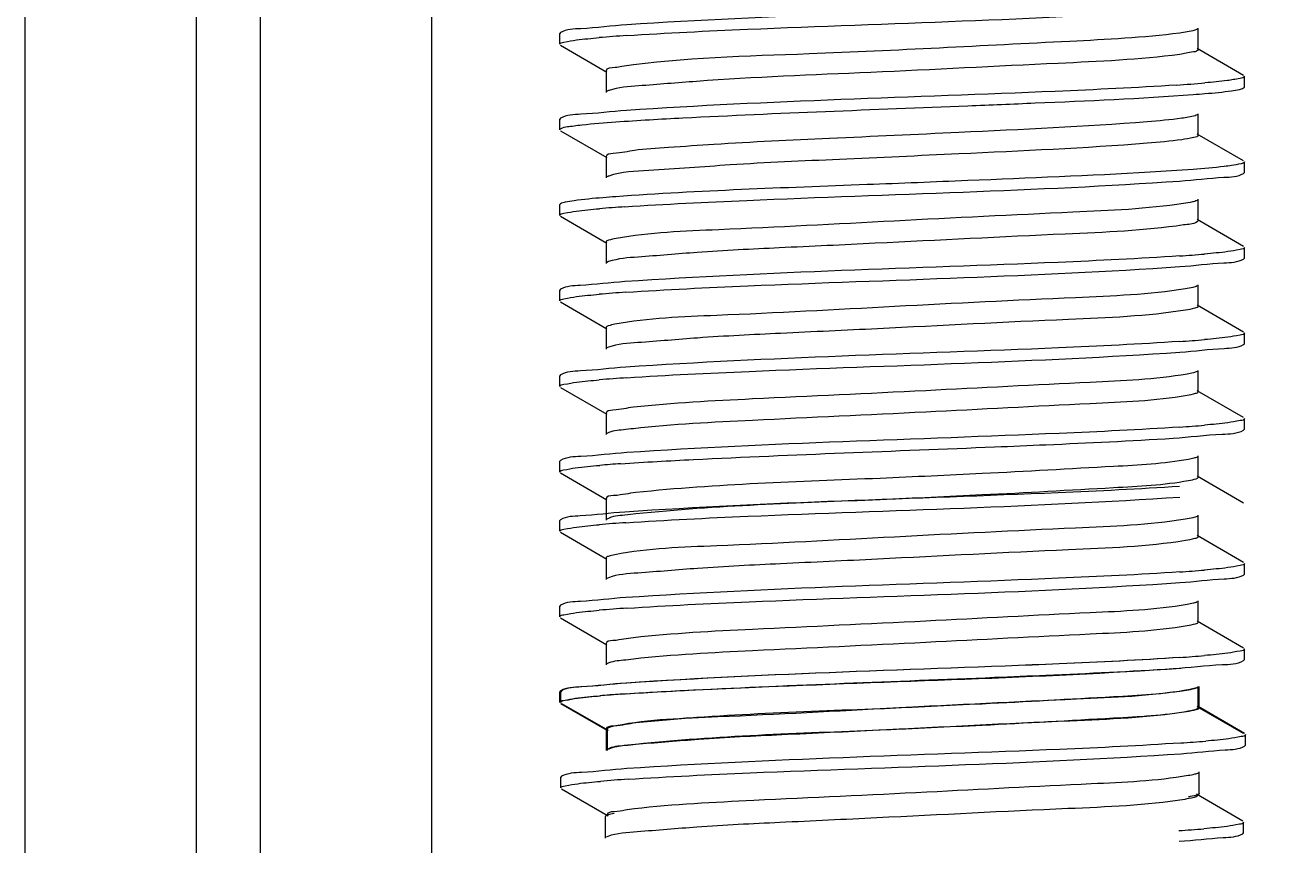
# Model space of a CAD drawing. Extents: x 27938 to 1507990, y 110129 to 923079.
# Drawn here: x 640617.7 to 640963.6, y 381216.8 to 381445.1 of the extents above; entities that cross this region are included whole.
import ezdxf

# ---------------------------------------------------------------- set-up
doc = ezdxf.new("R2010")
doc.units = 0
doc.header["$LTSCALE"] = 1000
doc.header["$MEASUREMENT"] = 0
doc.styles.get("Standard").update_dxf_attribs({"font": 'gbenor.shx', "bigfont": 'gbcbig.shx'})
doc.dimstyles.get("Standard").update_dxf_attribs({"dimtxt": 0.18, "dimasz": 0.18, "dimexe": 0.18, "dimexo": 0.0625, "dimgap": 0.09, "dimtad": 0, "dimtih": 1, "dimtoh": 1, "dimdec": 4, "dimzin": 0, "dimdsep": 46, "dimtxsty": 'Standard', "dimcen": 0.09, "dimadec": 0, "dimazin": 0, "dimtfac": 1, "dimtdec": 4, "dimtofl": 0, "dimtmove": 0, "dimatfit": 3, "dimfxl": 1, "dimtolj": 1, "dimtzin": 0, "dimarcsym": 0})

msp = doc.modelspace()

# ---------------------------------------------------------------- linework, layer by layer
at = {"linetype": 'Continuous'}
for p, q in [((640617.7, 383675.04), (640617.7, 378934.02)), ((640665.32, 383675.04), (640665.32, 378934.02)), ((640683.18, 383675.04), (640683.18, 378934.02)), ((640730.81, 383675.04), (640730.81, 378934.02)), ((640766.75, 381442.92), (640766.53, 381442.66)), ((640766.53, 381439.69), (640766.53, 381442.66)), ((640766.53, 381439.69), (640766.53, 381442.66)), ((640944.14, 381438.2), (640944.14, 381444.15)), ((640766.75, 381439.42), (640779.68, 381431.94)), ((640956.8, 381431.02), (640943.88, 381438.5)), ((640779.42, 381432.24), (640779.42, 381426.29)), ((640956.8, 381427.52), (640957.03, 381427.78)), ((640957.03, 381427.78), (640957.03, 381430.76)), ((640957.03, 381427.78), (640957.03, 381430.76)), ((640766.75, 381419.11), (640766.53, 381418.85)), ((640766.53, 381415.87), (640766.53, 381418.85)), ((640766.53, 381415.87), (640766.53, 381418.85)), ((640944.14, 381414.38), (640944.14, 381420.34)), ((640766.75, 381415.61), (640779.68, 381408.13)), ((640956.8, 381407.2), (640943.88, 381414.69)), ((640779.42, 381408.43), (640779.42, 381402.48)), ((640957.03, 381403.97), (640957.03, 381406.94)), ((640957.03, 381403.97), (640957.03, 381406.94)), ((640956.8, 381403.71), (640957.03, 381403.97)), ((640944.14, 381390.57), (640944.14, 381396.52)), ((640766.75, 381395.3), (640766.53, 381395.04)), ((640766.53, 381392.06), (640766.53, 381395.04)), ((640766.53, 381392.06), (640766.53, 381395.04)), ((640766.75, 381391.8), (640779.68, 381384.32)), ((640956.8, 381383.39), (640943.88, 381390.87)), ((640779.42, 381384.62), (640779.42, 381378.67)), ((640957.03, 381380.15), (640957.03, 381383.13)), ((640957.03, 381380.15), (640957.03, 381383.13)), ((640780.14, 381379.17), (640779.68, 381378.97)), ((640956.8, 381379.89), (640957.03, 381380.15)), ((640944.14, 381366.76), (640944.14, 381372.71)), ((640766.75, 381371.48), (640766.53, 381371.22)), ((640766.53, 381368.25), (640766.53, 381371.22)), ((640766.53, 381368.25), (640766.53, 381371.22)), ((640766.75, 381367.99), (640779.68, 381360.5)), ((640956.8, 381359.58), (640943.88, 381367.06)), ((640779.42, 381360.81), (640779.42, 381354.85)), ((640957.03, 381356.34), (640957.03, 381359.32)), ((640957.03, 381356.34), (640957.03, 381359.32)), ((640780.09, 381355.34), (640779.68, 381355.15)), ((640956.8, 381356.08), (640957.03, 381356.34)), ((640944.14, 381342.95), (640944.14, 381348.9)), ((640766.75, 381347.67), (640766.53, 381347.41)), ((640766.53, 381344.43), (640766.53, 381347.41)), ((640766.53, 381344.43), (640766.53, 381347.41)), ((640766.75, 381344.17), (640779.68, 381336.69)), ((640956.8, 381335.77), (640943.88, 381343.25)), ((640779.42, 381336.99), (640779.42, 381331.04)), ((640957.03, 381332.53), (640957.03, 381335.5)), ((640957.03, 381332.53), (640957.03, 381335.5)), ((640956.8, 381332.27), (640957.03, 381332.53)), ((640766.75, 381323.86), (640766.53, 381323.6)), ((640944.14, 381319.13), (640944.14, 381325.09)), ((640766.53, 381320.62), (640766.53, 381323.6)), ((640766.53, 381320.62), (640766.53, 381323.6)), ((640766.75, 381320.36), (640779.68, 381312.88)), ((640956.8, 381311.95), (640943.88, 381319.43)), ((640779.42, 381313.18), (640779.42, 381307.23)), ((640766.75, 381307.35), (640766.53, 381307.09)), ((640766.53, 381304.11), (640766.53, 381307.09)), ((640766.53, 381304.11), (640766.53, 381307.09)), ((640944.14, 381302.62), (640944.14, 381308.58)), ((640766.75, 381303.85), (640779.68, 381296.37)), ((640956.8, 381295.44), (640943.88, 381302.93)), ((640779.42, 381296.67), (640779.42, 381290.72)), ((640957.03, 381292.21), (640957.03, 381295.18)), ((640957.03, 381292.21), (640957.03, 381295.18)), ((640780.09, 381291.2), (640779.68, 381291.02)), ((640956.8, 381291.95), (640957.03, 381292.21)), ((640766.75, 381283.54), (640766.53, 381283.28)), ((640766.53, 381280.3), (640766.53, 381283.28)), ((640766.53, 381280.3), (640766.53, 381283.28)), ((640944.14, 381278.81), (640944.14, 381284.76)), ((640766.75, 381280.04), (640779.68, 381272.56)), ((640956.8, 381271.63), (640943.88, 381279.11)), ((640779.42, 381272.86), (640779.42, 381266.91)), ((640956.8, 381268.13), (640957.03, 381268.39)), ((640957.03, 381268.39), (640957.03, 381271.37)), ((640957.03, 381268.39), (640957.03, 381271.37)), ((640766.75, 381259.72), (640766.53, 381259.46)), ((640766.53, 381256.49), (640766.53, 381259.46)), ((640766.53, 381256.49), (640766.53, 381259.46)), ((640767.06, 381259.73), (640766.84, 381259.47)), ((640766.84, 381256.49), (640766.84, 381259.47)), ((640766.84, 381256.49), (640766.84, 381259.47)), ((640944.14, 381255), (640944.14, 381260.95)), ((640944.45, 381255), (640944.45, 381260.96)), ((640766.75, 381256.23), (640779.68, 381248.74)), ((640767.06, 381256.23), (640779.99, 381248.75)), ((640956.8, 381247.82), (640943.88, 381255.3)), ((640957.11, 381247.82), (640944.19, 381255.31)), ((640779.42, 381249.05), (640779.42, 381243.09)), ((640779.73, 381249.05), (640779.73, 381243.1)), ((640957.11, 381244.33), (640957.34, 381244.59)), ((640957.34, 381244.59), (640957.34, 381247.56)), ((640957.34, 381244.59), (640957.34, 381247.56)), ((640780.4, 381243.58), (640779.99, 381243.4)), ((640767.06, 381235.92), (640766.84, 381235.66)), ((640766.84, 381232.68), (640766.84, 381235.66)), ((640766.84, 381232.68), (640766.84, 381235.66)), ((640944.45, 381231.19), (640944.45, 381237.15)), ((640767.06, 381232.42), (640779.99, 381224.94)), ((640956.6, 381223.43), (640943.68, 381230.91)), ((640779.21, 381224.65), (640779.21, 381218.7)), ((640956.6, 381219.93), (640956.83, 381220.19)), ((640956.83, 381220.19), (640956.83, 381223.17)), ((640956.83, 381220.19), (640956.83, 381223.17)), ((640779.89, 381219.19), (640779.47, 381219))]:
    msp.add_line(p, q, dxfattribs=at)
for centre, radius, start, end in [((640812.64, 381023.86), 419.14, 93.7658, 94.8061), ((640910.55, 381851.25), 423.82, 273.7363, 274.8052), ((640812.07, 380983.46), 411.89, 93.8141, 94.8058), ((640911.64, 381789.93), 410.09, 273.8288, 274.8033), ((640812.38, 380955.71), 415.84, 93.7876, 94.8061), ((640911.65, 381766), 409.97, 273.8296, 274.8033), ((640812.79, 380926.76), 420.99, 93.7545, 94.8055), ((640911.72, 381741.23), 409.01, 273.8359, 274.8035), ((640810.52, 380931.4), 392.45, 93.9506, 94.8036), ((640812.38, 380891.57), 415.84, 93.7876, 94.8061), ((640911.65, 381701.87), 409.97, 273.8296, 274.8033), ((640812.79, 380862.63), 420.99, 93.7545, 94.8055), ((640911.72, 381677.1), 409.01, 273.8359, 274.8035), ((640810.52, 380867.26), 392.45, 93.9506, 94.8036), ((640812.69, 380843.95), 415.84, 93.7876, 94.8061), ((640911.96, 381654.25), 409.97, 273.8296, 274.8033), ((640813.1, 380815.01), 420.99, 93.7545, 94.8055), ((640911.44, 381629.85), 409.97, 273.8296, 274.8033)]:
    msp.add_arc(centre, radius, start, end, dxfattribs=at)
for points, knots in [([(640939.09, 381452.2), (640927.9, 381451.44), (640876.62, 381448.97), (640825.27, 381447.75), (640785.23, 381445.08)], [0, 0, 0, 0, 0.21838, 1, 1, 1, 1]), ([(640785.11, 381442.09), (640796.31, 381442.84), (640847.33, 381445.29), (640898.4, 381446.52), (640938.16, 381449.17)], [0, 0, 0, 0, 0.219727, 1, 1, 1, 1]), ([(640785.23, 381445.08), (640780.95, 381444.79), (640774.96, 381443.96), (640768.42, 381443.88), (640766.76, 381442.92)], [0, 0, 0, 0, 0.691048, 1, 1, 1, 1]), ([(640939.05, 381442.81), (640928.91, 381441.46), (640894.45, 381439.87), (640842.79, 381436.89), (640801.06, 381435.94), (640783.84, 381433.49)], [0, 0, 0, 0, 0.197296, 0.66439, 1, 1, 1, 1]), ([(640943.88, 381443.85), (640943.68, 381443.73), (640942.1, 381443.19), (640940.46, 381443), (640939.05, 381442.81)], [0, 0, 0, 0, 0.139781, 1, 1, 1, 1]), ([(640766.53, 381439.69), (640766.53, 381440.12), (640768.84, 381440.41), (640770.01, 381440.72), (640771.18, 381440.88)], [0, 0, 0, 0, 0.27128, 1, 1, 1, 1]), ([(640944.14, 381438.2), (640944.14, 381437.71), (640941.61, 381437.37), (640940.33, 381437.03), (640939.05, 381436.86)], [0, 0, 0, 0, 0.272864, 1, 1, 1, 1]), ([(640939.05, 381436.86), (640927.84, 381435.37), (640899.11, 381434.13), (640854.34, 381431.77), (640815.28, 381430.31), (640791.13, 381428.25), (640782.88, 381427.68), (640780.25, 381426.83)], [0, 0, 0, 0, 0.213061, 0.541106, 0.846102, 0.947882, 1, 1, 1, 1]), ([(640783.84, 381433.49), (640783.2, 381433.4), (640781.95, 381433.05), (640779.42, 381433.13), (640779.42, 381432.24)], [0, 0, 0, 0, 0.421903, 1, 1, 1, 1]), ([(640938.16, 381428.33), (640926.92, 381427.58), (640875.9, 381425.13), (640824.83, 381423.92), (640785.11, 381421.26)], [0, 0, 0, 0, 0.220644, 1, 1, 1, 1]), ([(640957.03, 381430.76), (640957.03, 381430.31), (640954.68, 381430.03), (640953.5, 381429.71), (640952.31, 381429.56)], [0, 0, 0, 0, 0.271064, 1, 1, 1, 1]), ([(640953.49, 381426.74), (640954.21, 381426.85), (640955.32, 381427.05), (640956.45, 381427.31), (640956.8, 381427.52)], [0, 0, 0, 0, 0.639507, 1, 1, 1, 1]), ([(640780.25, 381426.83), (640780.14, 381426.79), (640779.94, 381426.72), (640779.76, 381426.64), (640779.68, 381426.59)], [0, 0, 0, 0, 0.559243, 1, 1, 1, 1]), ([(640880.1, 381422.56), (640886.33, 381422.81), (640907.22, 381423.7), (640928.12, 381424.57), (640942.76, 381425.68)], [0, 0, 0, 0, 0.298277, 1, 1, 1, 1]), ([(640942.76, 381425.68), (640943.86, 381425.76), (640947.45, 381426.05), (640951.03, 381426.38), (640953.49, 381426.74)], [0, 0, 0, 0, 0.308788, 1, 1, 1, 1]), ([(640785.11, 381421.26), (640780.86, 381420.97), (640774.91, 381420.15), (640768.41, 381420.06), (640766.76, 381419.11)], [0, 0, 0, 0, 0.690938, 1, 1, 1, 1]), ([(640782.12, 381418.07), (640788.35, 381418.52), (640821, 381420.34), (640853.67, 381421.49), (640880.1, 381422.56)], [0, 0, 0, 0, 0.190978, 1, 1, 1, 1]), ([(640770.5, 381416.97), (640771.23, 381417.07), (640775.1, 381417.54), (640778.98, 381417.84), (640782.12, 381418.07)], [0, 0, 0, 0, 0.191282, 1, 1, 1, 1]), ([(640939.61, 381419.07), (640936.42, 381418.63), (640915.78, 381416.81), (640895.09, 381415.94), (640877.62, 381415.12)], [0, 0, 0, 0, 0.155236, 1, 1, 1, 1]), ([(640943.88, 381420.04), (640943.7, 381419.93), (640942.31, 381419.44), (640940.85, 381419.25), (640939.61, 381419.07)], [0, 0, 0, 0, 0.143278, 1, 1, 1, 1]), ([(640766.53, 381415.87), (640766.53, 381416), (640767.94, 381416.88), (640769.24, 381416.8), (640770.5, 381416.97)], [0, 0, 0, 0, 0.088833, 1, 1, 1, 1]), ([(640877.62, 381415.12), (640865.61, 381414.55), (640842.95, 381413.51), (640815.77, 381412.26), (640798.03, 381410.99), (640788.02, 381410.42), (640783.41, 381409.32), (640779.41, 381409.15), (640779.42, 381408.43)], [0, 0, 0, 0, 0.365862, 0.692448, 0.821022, 0.917724, 0.97803, 1, 1, 1, 1]), ([(640944.14, 381414.38), (640944.14, 381413.95), (640941.91, 381413.58), (640940.74, 381413.28), (640939.61, 381413.12)], [0, 0, 0, 0, 0.274842, 1, 1, 1, 1]), ([(640939.61, 381413.12), (640936.42, 381412.67), (640915.78, 381410.86), (640895.09, 381409.98), (640877.62, 381409.16)], [0, 0, 0, 0, 0.155236, 1, 1, 1, 1]), ([(640877.62, 381409.16), (640866.53, 381408.64), (640845.3, 381407.63), (640816.45, 381406.44), (640795.2, 381404.63), (640783.73, 381404.19), (640780.19, 381403)], [0, 0, 0, 0, 0.341185, 0.653122, 0.885228, 1, 1, 1, 1]), ([(640957.03, 381406.94), (640957.03, 381406.6), (640955.31, 381406.27), (640954.38, 381406.04), (640953.49, 381405.91)], [0, 0, 0, 0, 0.27614, 1, 1, 1, 1]), ([(640942.76, 381404.84), (640938.77, 381404.54), (640917.9, 381403.24), (640897.01, 381402.41), (640880.1, 381401.72)], [0, 0, 0, 0, 0.190944, 1, 1, 1, 1]), ([(640939.02, 381401.6), (640943.14, 381401.88), (640948.91, 381402.68), (640955.2, 381402.78), (640956.8, 381403.71)], [0, 0, 0, 0, 0.690319, 1, 1, 1, 1]), ([(640953.49, 381405.91), (640952.81, 381405.81), (640949.24, 381405.35), (640945.66, 381405.06), (640942.76, 381404.84)], [0, 0, 0, 0, 0.190097, 1, 1, 1, 1]), ([(640780.19, 381403), (640780.09, 381402.96), (640779.92, 381402.9), (640779.75, 381402.82), (640779.68, 381402.78)], [0, 0, 0, 0, 0.555338, 1, 1, 1, 1]), ([(640880.1, 381401.72), (640870.75, 381401.34), (640838.08, 381400.01), (640805.39, 381398.92), (640782.12, 381397.24)], [0, 0, 0, 0, 0.286355, 1, 1, 1, 1]), ([(640784.67, 381394.44), (640795.95, 381395.2), (640847.4, 381397.68), (640898.92, 381398.87), (640939.02, 381401.6)], [0, 0, 0, 0, 0.219568, 1, 1, 1, 1]), ([(640782.12, 381397.24), (640780.93, 381397.15), (640777.05, 381396.85), (640773.17, 381396.51), (640770.5, 381396.13)], [0, 0, 0, 0, 0.307497, 1, 1, 1, 1]), ([(640766.53, 381392.06), (640766.53, 381392.49), (640768.8, 381392.78), (640769.96, 381393.09), (640771.1, 381393.24)], [0, 0, 0, 0, 0.271559, 1, 1, 1, 1]), ([(640770.5, 381396.13), (640769.68, 381396.02), (640768.43, 381395.8), (640767.15, 381395.52), (640766.75, 381395.3)], [0, 0, 0, 0, 0.644209, 1, 1, 1, 1]), ([(640940.13, 381395.34), (640929.95, 381393.82), (640903.03, 381392.66), (640859.9, 381390.53), (640817.57, 381388.22), (640791.62, 381387.29), (640782.21, 381385.61)], [0, 0, 0, 0, 0.195167, 0.509727, 0.818873, 1, 1, 1, 1]), ([(640943.88, 381396.22), (640943.48, 381395.99), (640942.2, 381395.69), (640940.94, 381395.46), (640940.13, 381395.34)], [0, 0, 0, 0, 0.361658, 1, 1, 1, 1]), ([(640944.14, 381390.57), (640944.14, 381390.44), (640942.76, 381389.49), (640941.4, 381389.57), (640940.13, 381389.38)], [0, 0, 0, 0, 0.092026, 1, 1, 1, 1]), ([(640940.13, 381389.38), (640929.23, 381387.76), (640900.52, 381386.62), (640863.03, 381384.67), (640828.91, 381383.06), (640806.85, 381382.01), (640791.11, 381380.59), (640782.74, 381380.07), (640780.14, 381379.17)], [0, 0, 0, 0, 0.206258, 0.536041, 0.702749, 0.845523, 0.948379, 1, 1, 1, 1]), ([(640782.21, 381385.61), (640781.5, 381385.48), (640780.72, 381385.3), (640779.42, 381384.9), (640779.42, 381384.62)], [0, 0, 0, 0, 0.714515, 1, 1, 1, 1]), ([(640957.03, 381383.13), (640957.03, 381382.7), (640954.74, 381382.41), (640953.58, 381382.1), (640952.42, 381381.95)], [0, 0, 0, 0, 0.271489, 1, 1, 1, 1]), ([(640939.02, 381380.76), (640927.76, 381380), (640876.31, 381377.52), (640824.8, 381376.32), (640784.67, 381373.6)], [0, 0, 0, 0, 0.219101, 1, 1, 1, 1]), ([(640939.03, 381377.79), (640943.14, 381378.06), (640948.91, 381378.86), (640955.2, 381378.97), (640956.8, 381379.89)], [0, 0, 0, 0, 0.690311, 1, 1, 1, 1]), ([(640784.91, 381370.64), (640796.21, 381371.4), (640847.58, 381373.87), (640899.01, 381375.06), (640939.03, 381377.79)], [0, 0, 0, 0, 0.220145, 1, 1, 1, 1]), ([(640784.67, 381373.6), (640780.52, 381373.32), (640774.71, 381372.52), (640768.37, 381372.41), (640766.76, 381371.48)], [0, 0, 0, 0, 0.690488, 1, 1, 1, 1]), ([(640943.88, 381372.41), (640943.52, 381372.2), (640942.42, 381371.92), (640941.33, 381371.71), (640940.63, 381371.6)], [0, 0, 0, 0, 0.367273, 1, 1, 1, 1]), ([(640766.53, 381368.25), (640766.53, 381368.68), (640768.83, 381368.97), (640769.99, 381369.28), (640771.15, 381369.43)], [0, 0, 0, 0, 0.271407, 1, 1, 1, 1]), ([(640940.63, 381371.6), (640930.53, 381369.99), (640903.45, 381368.91), (640859.99, 381366.73), (640817.31, 381364.33), (640791.17, 381363.51), (640781.84, 381361.73)], [0, 0, 0, 0, 0.192752, 0.509476, 0.820909, 1, 1, 1, 1]), ([(640940.63, 381365.65), (640929.89, 381363.94), (640901.22, 381362.89), (640863.7, 381360.88), (640829.3, 381359.27), (640807, 381358.21), (640791.13, 381356.76), (640782.69, 381356.27), (640780.09, 381355.34)], [0, 0, 0, 0, 0.202669, 0.533226, 0.70113, 0.845024, 0.948509, 1, 1, 1, 1]), ([(640944.14, 381366.76), (640944.14, 381366.41), (640942.46, 381366.02), (640941.51, 381365.79), (640940.63, 381365.65)], [0, 0, 0, 0, 0.280154, 1, 1, 1, 1]), ([(640781.84, 381361.73), (640781.23, 381361.61), (640780.53, 381361.45), (640779.42, 381361.06), (640779.42, 381360.81)], [0, 0, 0, 0, 0.71086, 1, 1, 1, 1]), ([(640957.03, 381359.32), (640957.03, 381358.88), (640954.74, 381358.6), (640953.58, 381358.28), (640952.43, 381358.13)], [0, 0, 0, 0, 0.271495, 1, 1, 1, 1]), ([(640939.03, 381356.95), (640927.8, 381356.19), (640876.43, 381353.71), (640824.99, 381352.51), (640784.91, 381349.81)], [0, 0, 0, 0, 0.21884, 1, 1, 1, 1]), ([(640939.09, 381353.98), (640943.19, 381354.26), (640948.94, 381355.05), (640955.2, 381355.16), (640956.8, 381356.08)], [0, 0, 0, 0, 0.690253, 1, 1, 1, 1]), ([(640785.22, 381346.85), (640796.54, 381347.61), (640847.83, 381350.07), (640899.18, 381351.26), (640939.09, 381353.98)], [0, 0, 0, 0, 0.220917, 1, 1, 1, 1]), ([(640784.91, 381349.81), (640780.71, 381349.52), (640774.82, 381348.71), (640768.39, 381348.61), (640766.76, 381347.67)], [0, 0, 0, 0, 0.690736, 1, 1, 1, 1]), ([(640943.88, 381348.6), (640943.57, 381348.42), (640942.62, 381348.15), (640941.68, 381347.97), (640941.09, 381347.86)], [0, 0, 0, 0, 0.373528, 1, 1, 1, 1]), ([(640766.53, 381344.43), (640766.53, 381344.88), (640768.86, 381345.16), (640770.04, 381345.48), (640771.21, 381345.63)], [0, 0, 0, 0, 0.271179, 1, 1, 1, 1]), ([(640941.09, 381347.86), (640932.2, 381346.35), (640907.84, 381345.34), (640867.58, 381343.14), (640825.18, 381341.22), (640798.04, 381339.84), (640787.01, 381338.63)], [0, 0, 0, 0, 0.175288, 0.472203, 0.784406, 1, 1, 1, 1]), ([(640941.09, 381341.91), (640932.2, 381340.39), (640907.84, 381339.39), (640867.58, 381337.18), (640825.18, 381335.26), (640798.04, 381333.89), (640787.01, 381332.68)], [0, 0, 0, 0, 0.175288, 0.472203, 0.784406, 1, 1, 1, 1]), ([(640944.14, 381342.95), (640944.14, 381342.64), (640942.7, 381342.24), (640941.86, 381342.04), (640941.09, 381341.91)], [0, 0, 0, 0, 0.283524, 1, 1, 1, 1]), ([(640787.01, 381338.63), (640785.11, 381338.43), (640783.3, 381337.87), (640779.41, 381337.69), (640779.42, 381336.99)], [0, 0, 0, 0, 0.732764, 1, 1, 1, 1]), ([(640957.03, 381335.5), (640957.03, 381335.07), (640954.75, 381334.79), (640953.59, 381334.47), (640952.44, 381334.32)], [0, 0, 0, 0, 0.27155, 1, 1, 1, 1]), ([(640787.01, 381332.68), (640786.09, 381332.58), (640783.66, 381332.21), (640781.03, 381332.13), (640779.68, 381331.34)], [0, 0, 0, 0, 0.371684, 1, 1, 1, 1]), ([(640939.09, 381333.14), (640927.9, 381332.38), (640876.61, 381329.91), (640825.26, 381328.69), (640785.22, 381326.01)], [0, 0, 0, 0, 0.218398, 1, 1, 1, 1]), ([(640937.19, 381330.04), (640941.74, 381330.33), (640948.1, 381331.22), (640955.04, 381331.26), (640956.8, 381332.27)], [0, 0, 0, 0, 0.692027, 1, 1, 1, 1]), ([(640783.48, 381322.92), (640790.23, 381323.39), (640824.9, 381325.26), (640859.61, 381326.46), (640887.55, 381327.61)], [0, 0, 0, 0, 0.194747, 1, 1, 1, 1]), ([(640887.55, 381327.61), (640892.3, 381327.81), (640908.85, 381328.51), (640925.4, 381329.27), (640937.19, 381330.04)], [0, 0, 0, 0, 0.286991, 1, 1, 1, 1]), ([(640785.22, 381326.01), (640780.94, 381325.73), (640774.95, 381324.9), (640768.42, 381324.81), (640766.76, 381323.86)], [0, 0, 0, 0, 0.691038, 1, 1, 1, 1]), ([(640941.52, 381324.13), (640934.64, 381322.86), (640915.39, 381321.93), (640896.26, 381320.75), (640884.06, 381320.17)], [0, 0, 0, 0, 0.364269, 1, 1, 1, 1]), ([(640943.88, 381324.79), (640943.61, 381324.63), (640942.81, 381324.39), (640942.02, 381324.22), (640941.52, 381324.13)], [0, 0, 0, 0, 0.380472, 1, 1, 1, 1]), ([(640766.53, 381320.62), (640766.53, 381321.03), (640768.67, 381321.33), (640769.77, 381321.62), (640770.85, 381321.77)], [0, 0, 0, 0, 0.272497, 1, 1, 1, 1]), ([(640884.06, 381320.17), (640874.61, 381319.72), (640842.49, 381318.14), (640810.29, 381317.27), (640787.72, 381314.9)], [0, 0, 0, 0, 0.294359, 1, 1, 1, 1]), ([(640941.52, 381318.17), (640934.64, 381316.91), (640915.39, 381315.97), (640896.26, 381314.8), (640884.06, 381314.22)], [0, 0, 0, 0, 0.364269, 1, 1, 1, 1]), ([(640944.14, 381319.13), (640944.14, 381318.86), (640942.93, 381318.47), (640942.18, 381318.3), (640941.52, 381318.17)], [0, 0, 0, 0, 0.287487, 1, 1, 1, 1]), ([(640787.72, 381314.9), (640785.65, 381314.68), (640783.68, 381314.06), (640779.41, 381313.94), (640779.42, 381313.18)], [0, 0, 0, 0, 0.733679, 1, 1, 1, 1]), ([(640939.02, 381316.63), (640927.76, 381315.86), (640876.31, 381313.38), (640824.8, 381312.19), (640784.67, 381309.47)], [0, 0, 0, 0, 0.219101, 1, 1, 1, 1]), ([(640784.91, 381306.51), (640796.21, 381307.27), (640847.58, 381309.74), (640899.01, 381310.93), (640939.03, 381313.65)], [0, 0, 0, 0, 0.220145, 1, 1, 1, 1]), ([(640884.06, 381314.22), (640874.61, 381313.77), (640842.49, 381312.19), (640810.29, 381311.32), (640787.72, 381308.94)], [0, 0, 0, 0, 0.294359, 1, 1, 1, 1]), ([(640784.67, 381309.47), (640780.52, 381309.19), (640774.71, 381308.38), (640768.37, 381308.28), (640766.76, 381307.35)], [0, 0, 0, 0, 0.690488, 1, 1, 1, 1]), ([(640787.72, 381308.94), (640786.71, 381308.84), (640784.05, 381308.44), (640781.15, 381308.39), (640779.68, 381307.53)], [0, 0, 0, 0, 0.373733, 1, 1, 1, 1]), ([(640940.63, 381307.47), (640930.53, 381305.86), (640903.45, 381304.77), (640859.99, 381302.59), (640817.31, 381300.2), (640791.17, 381299.38), (640781.84, 381297.59)], [0, 0, 0, 0, 0.192752, 0.509476, 0.820909, 1, 1, 1, 1]), ([(640943.88, 381308.28), (640943.52, 381308.07), (640942.42, 381307.79), (640941.33, 381307.58), (640940.63, 381307.47)], [0, 0, 0, 0, 0.367273, 1, 1, 1, 1]), ([(640766.53, 381304.11), (640766.53, 381304.55), (640768.83, 381304.83), (640769.99, 381305.15), (640771.15, 381305.3)], [0, 0, 0, 0, 0.271407, 1, 1, 1, 1]), ([(640940.63, 381301.51), (640929.89, 381299.8), (640901.22, 381298.75), (640863.7, 381296.75), (640829.3, 381295.13), (640807, 381294.08), (640791.13, 381292.63), (640782.69, 381292.14), (640780.09, 381291.2)], [0, 0, 0, 0, 0.202669, 0.533226, 0.70113, 0.845024, 0.948509, 1, 1, 1, 1]), ([(640944.14, 381302.62), (640944.14, 381302.28), (640942.46, 381301.88), (640941.51, 381301.65), (640940.63, 381301.51)], [0, 0, 0, 0, 0.280154, 1, 1, 1, 1]), ([(640781.84, 381297.59), (640781.23, 381297.48), (640780.53, 381297.32), (640779.42, 381296.93), (640779.42, 381296.67)], [0, 0, 0, 0, 0.71086, 1, 1, 1, 1]), ([(640939.03, 381292.81), (640927.8, 381292.05), (640876.43, 381289.58), (640824.99, 381288.37), (640784.91, 381285.67)], [0, 0, 0, 0, 0.21884, 1, 1, 1, 1]), ([(640957.03, 381295.18), (640957.03, 381294.75), (640954.74, 381294.46), (640953.58, 381294.15), (640952.43, 381294)], [0, 0, 0, 0, 0.271495, 1, 1, 1, 1]), ([(640785.22, 381282.72), (640796.54, 381283.47), (640847.83, 381285.93), (640899.18, 381287.12), (640939.09, 381289.84)], [0, 0, 0, 0, 0.220917, 1, 1, 1, 1]), ([(640939.09, 381289.84), (640943.19, 381290.12), (640948.94, 381290.92), (640955.2, 381291.03), (640956.8, 381291.95)], [0, 0, 0, 0, 0.690253, 1, 1, 1, 1]), ([(640784.91, 381285.67), (640780.71, 381285.39), (640774.82, 381284.57), (640768.39, 381284.48), (640766.76, 381283.54)], [0, 0, 0, 0, 0.690736, 1, 1, 1, 1]), ([(640941.09, 381283.73), (640932.2, 381282.21), (640907.84, 381281.21), (640867.58, 381279), (640825.18, 381277.08), (640798.04, 381275.71), (640787.01, 381274.5)], [0, 0, 0, 0, 0.175288, 0.472203, 0.784406, 1, 1, 1, 1]), ([(640943.88, 381284.46), (640943.57, 381284.28), (640942.62, 381284.02), (640941.68, 381283.83), (640941.09, 381283.73)], [0, 0, 0, 0, 0.373528, 1, 1, 1, 1]), ([(640766.53, 381280.3), (640766.53, 381280.74), (640768.86, 381281.02), (640770.04, 381281.34), (640771.21, 381281.49)], [0, 0, 0, 0, 0.271179, 1, 1, 1, 1]), ([(640944.14, 381278.81), (640944.14, 381278.5), (640942.7, 381278.11), (640941.86, 381277.91), (640941.09, 381277.78)], [0, 0, 0, 0, 0.283524, 1, 1, 1, 1]), ([(640941.09, 381277.78), (640932.2, 381276.26), (640907.84, 381275.25), (640867.58, 381273.05), (640825.18, 381271.13), (640798.04, 381269.76), (640787.01, 381268.55)], [0, 0, 0, 0, 0.175288, 0.472203, 0.784406, 1, 1, 1, 1]), ([(640787.01, 381274.5), (640785.11, 381274.29), (640783.3, 381273.74), (640779.41, 381273.56), (640779.42, 381272.86)], [0, 0, 0, 0, 0.732764, 1, 1, 1, 1]), ([(640787.01, 381268.55), (640786.09, 381268.45), (640783.66, 381268.08), (640781.03, 381267.99), (640779.68, 381267.21)], [0, 0, 0, 0, 0.371684, 1, 1, 1, 1]), ([(640939.33, 381269.01), (640928.07, 381268.24), (640876.62, 381265.76), (640825.11, 381264.57), (640784.98, 381261.85)], [0, 0, 0, 0, 0.219101, 1, 1, 1, 1]), ([(640939.09, 381269.01), (640927.9, 381268.24), (640876.61, 381265.77), (640825.26, 381264.56), (640785.22, 381261.88)], [0, 0, 0, 0, 0.218398, 1, 1, 1, 1]), ([(640957.03, 381271.37), (640957.03, 381270.94), (640954.75, 381270.65), (640953.59, 381270.34), (640952.44, 381270.19)], [0, 0, 0, 0, 0.27155, 1, 1, 1, 1]), ([(640785.22, 381258.89), (640796.52, 381259.65), (640847.89, 381262.12), (640899.32, 381263.31), (640939.34, 381266.03)], [0, 0, 0, 0, 0.220145, 1, 1, 1, 1]), ([(640887.55, 381263.48), (640892.3, 381263.68), (640908.85, 381264.38), (640925.4, 381265.14), (640937.19, 381265.9)], [0, 0, 0, 0, 0.286991, 1, 1, 1, 1]), ([(640937.19, 381265.9), (640941.74, 381266.2), (640948.1, 381267.08), (640955.04, 381267.12), (640956.8, 381268.13)], [0, 0, 0, 0, 0.692027, 1, 1, 1, 1]), ([(640785.22, 381261.88), (640780.94, 381261.59), (640774.95, 381260.76), (640768.42, 381260.68), (640766.76, 381259.72)], [0, 0, 0, 0, 0.691038, 1, 1, 1, 1]), ([(640784.98, 381261.85), (640780.83, 381261.57), (640775.02, 381260.76), (640768.68, 381260.66), (640767.06, 381259.73)], [0, 0, 0, 0, 0.690488, 1, 1, 1, 1]), ([(640783.48, 381258.78), (640790.23, 381259.25), (640824.9, 381261.12), (640859.61, 381262.32), (640887.55, 381263.48)], [0, 0, 0, 0, 0.194747, 1, 1, 1, 1]), ([(640940.94, 381259.85), (640930.84, 381258.24), (640903.76, 381257.15), (640860.3, 381254.97), (640817.62, 381252.58), (640791.48, 381251.76), (640782.15, 381249.97)], [0, 0, 0, 0, 0.192752, 0.509476, 0.820909, 1, 1, 1, 1]), ([(640941.52, 381259.99), (640934.64, 381258.73), (640915.39, 381257.79), (640896.26, 381256.62), (640884.06, 381256.04)], [0, 0, 0, 0, 0.364269, 1, 1, 1, 1]), ([(640944.19, 381260.66), (640943.83, 381260.45), (640942.73, 381260.17), (640941.64, 381259.96), (640940.94, 381259.85)], [0, 0, 0, 0, 0.367273, 1, 1, 1, 1]), ([(640943.88, 381260.65), (640943.61, 381260.49), (640942.81, 381260.25), (640942.02, 381260.09), (640941.52, 381259.99)], [0, 0, 0, 0, 0.380472, 1, 1, 1, 1]), ([(640766.53, 381256.49), (640766.53, 381256.9), (640768.67, 381257.2), (640769.77, 381257.49), (640770.85, 381257.63)], [0, 0, 0, 0, 0.272497, 1, 1, 1, 1]), ([(640766.84, 381256.49), (640766.84, 381256.93), (640769.14, 381257.21), (640770.3, 381257.53), (640771.45, 381257.68)], [0, 0, 0, 0, 0.271407, 1, 1, 1, 1]), ([(640884.06, 381256.04), (640874.61, 381255.59), (640842.49, 381254.01), (640810.29, 381253.14), (640787.72, 381250.76)], [0, 0, 0, 0, 0.294359, 1, 1, 1, 1]), ([(640944.45, 381255), (640944.45, 381254.66), (640942.77, 381254.26), (640941.82, 381254.03), (640940.94, 381253.89)], [0, 0, 0, 0, 0.280154, 1, 1, 1, 1]), ([(640944.14, 381255), (640944.14, 381254.73), (640942.93, 381254.33), (640942.18, 381254.16), (640941.52, 381254.04)], [0, 0, 0, 0, 0.287487, 1, 1, 1, 1]), ([(640940.94, 381253.89), (640930.2, 381252.18), (640901.53, 381251.13), (640864.01, 381249.13), (640829.61, 381247.51), (640807.31, 381246.46), (640791.44, 381245.01), (640783, 381244.52), (640780.4, 381243.58)], [0, 0, 0, 0, 0.202669, 0.533226, 0.70113, 0.845024, 0.948509, 1, 1, 1, 1]), ([(640941.52, 381254.04), (640934.64, 381252.78), (640915.39, 381251.84), (640896.26, 381250.67), (640884.06, 381250.08)], [0, 0, 0, 0, 0.364269, 1, 1, 1, 1]), ([(640787.72, 381250.76), (640785.65, 381250.54), (640783.68, 381249.93), (640779.41, 381249.8), (640779.42, 381249.05)], [0, 0, 0, 0, 0.733679, 1, 1, 1, 1]), ([(640782.15, 381249.97), (640781.54, 381249.86), (640780.84, 381249.7), (640779.73, 381249.31), (640779.73, 381249.05)], [0, 0, 0, 0, 0.71086, 1, 1, 1, 1]), ([(640884.06, 381250.08), (640874.61, 381249.63), (640842.49, 381248.06), (640810.29, 381247.18), (640787.72, 381244.81)], [0, 0, 0, 0, 0.294359, 1, 1, 1, 1]), ([(640787.72, 381244.81), (640786.71, 381244.7), (640784.05, 381244.31), (640781.15, 381244.25), (640779.68, 381243.39)], [0, 0, 0, 0, 0.373733, 1, 1, 1, 1]), ([(640939.34, 381245.19), (640928.11, 381244.43), (640876.74, 381241.96), (640825.3, 381240.75), (640785.22, 381238.05)], [0, 0, 0, 0, 0.21884, 1, 1, 1, 1]), ([(640939.4, 381242.22), (640943.5, 381242.5), (640949.25, 381243.3), (640955.51, 381243.41), (640957.11, 381244.33)], [0, 0, 0, 0, 0.690253, 1, 1, 1, 1]), ([(640957.34, 381247.56), (640957.34, 381247.13), (640955.05, 381246.84), (640953.89, 381246.53), (640952.74, 381246.38)], [0, 0, 0, 0, 0.271495, 1, 1, 1, 1]), ([(640785.53, 381235.1), (640796.85, 381235.85), (640848.14, 381238.31), (640899.49, 381239.5), (640939.4, 381242.22)], [0, 0, 0, 0, 0.220917, 1, 1, 1, 1]), ([(640785.22, 381238.05), (640781.02, 381237.77), (640775.13, 381236.95), (640768.7, 381236.86), (640767.06, 381235.92)], [0, 0, 0, 0, 0.690736, 1, 1, 1, 1]), ([(640766.84, 381232.68), (640766.84, 381233.12), (640769.17, 381233.4), (640770.35, 381233.72), (640771.52, 381233.87)], [0, 0, 0, 0, 0.271179, 1, 1, 1, 1]), ([(640941.4, 381236.11), (640932.51, 381234.59), (640908.15, 381233.59), (640867.89, 381231.38), (640825.49, 381229.46), (640798.35, 381228.09), (640787.32, 381226.88)], [0, 0, 0, 0, 0.175288, 0.472203, 0.784406, 1, 1, 1, 1]), ([(640944.19, 381236.84), (640943.88, 381236.66), (640942.93, 381236.4), (640941.99, 381236.21), (640941.4, 381236.11)], [0, 0, 0, 0, 0.373528, 1, 1, 1, 1]), ([(640943.94, 381230.61), (640943.93, 381230.26), (640942.26, 381229.87), (640941.31, 381229.64), (640940.42, 381229.5)], [0, 0, 0, 0, 0.280154, 1, 1, 1, 1]), ([(640944.45, 381231.19), (640944.45, 381230.88), (640943.01, 381230.49), (640942.17, 381230.29), (640941.4, 381230.16)], [0, 0, 0, 0, 0.283524, 1, 1, 1, 1]), ([(640787.32, 381226.88), (640785.42, 381226.67), (640783.61, 381226.12), (640779.72, 381225.94), (640779.73, 381225.24)], [0, 0, 0, 0, 0.732764, 1, 1, 1, 1]), ([(640940.42, 381229.5), (640929.69, 381227.79), (640901.02, 381226.73), (640863.5, 381224.73), (640829.09, 381223.12), (640806.79, 381222.06), (640790.93, 381220.61), (640782.49, 381220.12), (640779.89, 381219.19)], [0, 0, 0, 0, 0.202669, 0.533226, 0.70113, 0.845024, 0.948509, 1, 1, 1, 1]), ([(640781.64, 381225.58), (640781.03, 381225.46), (640780.33, 381225.3), (640779.21, 381224.91), (640779.21, 381224.65)], [0, 0, 0, 0, 0.71086, 1, 1, 1, 1]), ([(640938.88, 381217.83), (640942.98, 381218.1), (640948.73, 381218.9), (640955, 381219.01), (640956.6, 381219.93)], [0, 0, 0, 0, 0.690253, 1, 1, 1, 1]), ([(640956.83, 381223.17), (640956.83, 381222.73), (640954.54, 381222.45), (640953.38, 381222.13), (640952.22, 381221.98)], [0, 0, 0, 0, 0.271495, 1, 1, 1, 1])]:
    msp.add_open_spline(points, degree=3, knots=knots, dxfattribs=at)
for points in [[(640771.18, 381440.88), (640773.29, 381441.15), (640775.41, 381441.34), (640777.52, 381441.52)], [(640952.31, 381429.56), (640950.23, 381429.29), (640948.14, 381429.1), (640946.05, 381428.92)], [(640771.1, 381393.24), (640773.25, 381393.52), (640775.4, 381393.72), (640777.56, 381393.9)], [(640952.42, 381381.95), (640950.28, 381381.67), (640948.13, 381381.47), (640945.98, 381381.29)], [(640771.15, 381369.43), (640773.27, 381369.71), (640775.4, 381369.91), (640777.54, 381370.09)], [(640952.43, 381358.13), (640950.28, 381357.86), (640948.13, 381357.66), (640945.98, 381357.47)], [(640771.21, 381345.63), (640773.31, 381345.9), (640775.41, 381346.09), (640777.52, 381346.27)], [(640952.44, 381334.32), (640950.29, 381334.04), (640948.13, 381333.84), (640945.97, 381333.66)], [(640770.85, 381321.77), (640773.11, 381322.07), (640775.38, 381322.28), (640777.65, 381322.47)], [(640771.15, 381305.3), (640773.27, 381305.57), (640775.4, 381305.77), (640777.54, 381305.95)], [(640952.43, 381294), (640950.28, 381293.72), (640948.13, 381293.52), (640945.98, 381293.34)], [(640771.21, 381281.49), (640773.31, 381281.76), (640775.41, 381281.96), (640777.52, 381282.14)], [(640952.44, 381270.19), (640950.29, 381269.91), (640948.13, 381269.71), (640945.97, 381269.53)], [(640770.85, 381257.63), (640773.11, 381257.94), (640775.38, 381258.14), (640777.65, 381258.34)], [(640771.45, 381257.68), (640773.58, 381257.95), (640775.71, 381258.15), (640777.85, 381258.33)], [(640952.74, 381246.38), (640950.59, 381246.1), (640948.44, 381245.9), (640946.29, 381245.72)], [(640771.52, 381233.87), (640773.62, 381234.14), (640775.72, 381234.34), (640777.83, 381234.52)], [(640952.22, 381221.98), (640950.08, 381221.71), (640947.93, 381221.51), (640945.77, 381221.32)]]:
    msp.add_open_spline(points, degree=3, dxfattribs=at)

# ---------------------------------------------------------------- leaders
msp.add_leader([(640889.38, 381086.87), (641878.73, 381533.33)], dimstyle='Standard', override={"dimgap": 20, "dimtad": 0})

doc.saveas('drawing.dxf')
